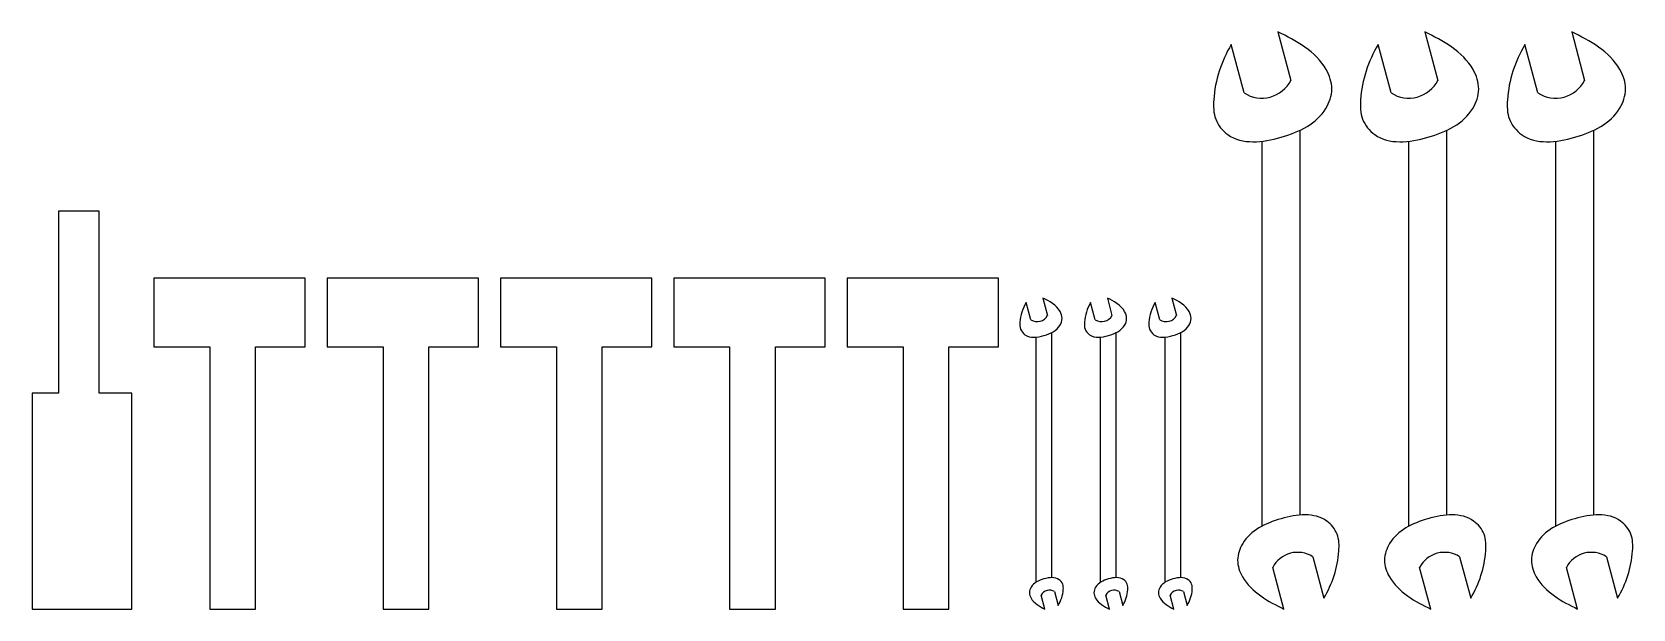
# Model space of a CAD drawing. Header units: metres. Extents: x 0 to 18.2, y 0.2 to 6.8.
import ezdxf

# ---------------------------------------------------------------- set-up
doc = ezdxf.new("R2010")
doc.units = ezdxf.units.M

msp = doc.modelspace()

# ---------------------------------------------------------------- linework, layer by layer
at = {"color": 7, "linetype": 'Continuous', "lineweight": 25}
for p, q in [((14.185, 6.825), (14.333, 6.273)), ((15.857, 6.825), (16.005, 6.273)), ((17.53, 6.825), (17.677, 6.273)), ((13.801, 6.131), (13.653, 6.682)), ((15.473, 6.131), (15.325, 6.682)), ((17.145, 6.131), (16.997, 6.682)), ((14.438, 1.32), (14.438, 5.705)), ((16.11, 1.32), (16.11, 5.705)), ((17.782, 1.32), (17.782, 5.705)), ((14.005, 1.194), (14.005, 5.58)), ((15.677, 1.194), (15.677, 5.58)), ((17.349, 1.194), (17.349, 5.58)), ((0.766, 4.785), (0.3, 4.785)), ((0.3, 4.785), (0.3, 2.711)), ((0.766, 2.711), (0.766, 4.785)), ((3.109, 4.02), (1.386, 4.02)), ((1.386, 4.02), (1.386, 3.239)), ((3.109, 3.239), (3.109, 4.02)), ((5.083, 4.02), (3.359, 4.02)), ((3.359, 4.02), (3.359, 3.239)), ((5.083, 3.239), (5.083, 4.02)), ((7.056, 4.02), (5.333, 4.02)), ((5.333, 4.02), (5.333, 3.239)), ((7.056, 3.239), (7.056, 4.02)), ((9.029, 4.02), (7.306, 4.02)), ((7.306, 4.02), (7.306, 3.239)), ((9.029, 3.239), (9.029, 4.02)), ((11.003, 4.02), (9.279, 4.02)), ((9.279, 4.02), (9.279, 3.239)), ((11.003, 3.239), (11.003, 4.02)), ((11.371, 3.545), (11.319, 3.742)), ((11.509, 3.793), (11.562, 3.596)), ((12.106, 3.545), (12.053, 3.742)), ((12.243, 3.793), (12.296, 3.596)), ((12.84, 3.545), (12.787, 3.742)), ((12.977, 3.793), (13.03, 3.596)), ((11.433, 0.555), (11.433, 3.348)), ((11.61, 0.607), (11.61, 3.399)), ((12.167, 0.555), (12.167, 3.348)), ((12.345, 0.607), (12.345, 3.399)), ((12.902, 0.555), (12.902, 3.348)), ((13.079, 0.607), (13.079, 3.399)), ((1.386, 3.239), (2.023, 3.239)), ((2.023, 3.239), (2.023, 0.25)), ((2.544, 0.25), (2.544, 3.239)), ((2.544, 3.239), (3.109, 3.239)), ((3.359, 3.239), (3.997, 3.239)), ((3.997, 3.239), (3.997, 0.25)), ((4.517, 0.25), (4.517, 3.239)), ((4.517, 3.239), (5.083, 3.239)), ((5.333, 3.239), (5.97, 3.239)), ((5.97, 3.239), (5.97, 0.25)), ((6.491, 0.25), (6.491, 3.239)), ((6.491, 3.239), (7.056, 3.239)), ((7.306, 3.239), (7.943, 3.239)), ((7.943, 3.239), (7.943, 0.25)), ((8.464, 0.25), (8.464, 3.239)), ((8.464, 3.239), (9.029, 3.239)), ((9.279, 3.239), (9.917, 3.239)), ((9.917, 3.239), (9.917, 0.25)), ((10.437, 0.25), (10.437, 3.239)), ((10.437, 3.239), (11.003, 3.239)), ((0, 2.711), (0, 0.25)), ((0.3, 2.711), (0, 2.711)), ((1.136, 2.711), (0.766, 2.711)), ((1.136, 0.25), (1.136, 2.711)), ((14.582, 0.845), (14.709, 0.372)), ((16.254, 0.845), (16.381, 0.372)), ((17.926, 0.845), (18.053, 0.372)), ((14.252, 0.25), (14.126, 0.723)), ((15.925, 0.25), (15.798, 0.723)), ((17.597, 0.25), (17.47, 0.723)), ((11.532, 0.25), (11.49, 0.408)), ((11.642, 0.448), (11.684, 0.291)), ((12.266, 0.25), (12.224, 0.408)), ((12.376, 0.448), (12.419, 0.291)), ((13.001, 0.25), (12.958, 0.408)), ((13.111, 0.448), (13.153, 0.291)), ((0, 0.25), (1.136, 0.25)), ((2.023, 0.25), (2.544, 0.25)), ((3.997, 0.25), (4.517, 0.25)), ((5.97, 0.25), (6.491, 0.25)), ((7.943, 0.25), (8.464, 0.25)), ((9.917, 0.25), (10.437, 0.25))]:
    msp.add_line(p, q, dxfattribs=at)
for centre, radius, start, end in [((14.002, 6.442), 0.371, -122.9108, -27.0892), ((15.675, 6.442), 0.371, -122.9108, -27.0892), ((17.347, 6.442), 0.371, -122.9108, -27.0892), ((11.444, 3.657), 0.133, -122.9108, -27.0892), ((12.178, 3.657), 0.133, -122.9108, -27.0892), ((12.912, 3.657), 0.133, -122.9108, -27.0892), ((14.409, 0.578), 0.318, 57.0892, 152.9108), ((16.081, 0.578), 0.318, 57.0892, 152.9108), ((17.753, 0.578), 0.318, 57.0892, 152.9108), ((11.584, 0.359), 0.106, 57.0892, 152.9108), ((12.319, 0.359), 0.106, 57.0892, 152.9108), ((13.053, 0.359), 0.106, 57.0892, 152.9108)]:
    msp.add_arc(centre, radius, start, end, dxfattribs=at)
for points in [[(13.653, 6.682), (13.541, 6.489), (13.445, 6.206), (13.452, 5.824), (13.694, 5.529), (14.24, 5.591), (14.7, 5.817), (14.825, 6.175), (14.693, 6.563), (14.388, 6.728), (14.185, 6.825)], [(15.325, 6.682), (15.213, 6.489), (15.117, 6.206), (15.124, 5.824), (15.366, 5.529), (15.912, 5.591), (16.372, 5.817), (16.498, 6.175), (16.365, 6.563), (16.06, 6.728), (15.857, 6.825)], [(16.997, 6.682), (16.885, 6.489), (16.789, 6.206), (16.796, 5.824), (17.039, 5.529), (17.584, 5.591), (18.044, 5.817), (18.17, 6.175), (18.037, 6.563), (17.732, 6.728), (17.53, 6.825)], [(11.319, 3.742), (11.279, 3.673), (11.244, 3.572), (11.247, 3.436), (11.333, 3.33), (11.528, 3.353), (11.693, 3.433), (11.737, 3.561), (11.69, 3.7), (11.581, 3.759), (11.509, 3.793)], [(12.053, 3.742), (12.013, 3.673), (11.979, 3.572), (11.981, 3.436), (12.068, 3.33), (12.263, 3.353), (12.427, 3.433), (12.472, 3.561), (12.424, 3.7), (12.316, 3.759), (12.243, 3.793)], [(12.787, 3.742), (12.747, 3.673), (12.713, 3.572), (12.716, 3.436), (12.802, 3.33), (12.997, 3.353), (13.161, 3.433), (13.206, 3.561), (13.159, 3.7), (13.05, 3.759), (12.977, 3.793)], [(14.709, 0.372), (14.805, 0.538), (14.887, 0.78), (14.881, 1.108), (14.673, 1.361), (14.205, 1.308), (13.811, 1.114), (13.704, 0.807), (13.817, 0.475), (14.079, 0.333), (14.252, 0.25)], [(16.381, 0.372), (16.477, 0.538), (16.559, 0.78), (16.553, 1.108), (16.345, 1.361), (15.878, 1.308), (15.484, 1.114), (15.376, 0.807), (15.49, 0.475), (15.751, 0.333), (15.925, 0.25)], [(18.053, 0.372), (18.149, 0.538), (18.231, 0.78), (18.225, 1.108), (18.018, 1.361), (17.55, 1.308), (17.156, 1.114), (17.048, 0.807), (17.162, 0.475), (17.423, 0.333), (17.597, 0.25)], [(11.684, 0.291), (11.716, 0.346), (11.744, 0.427), (11.742, 0.536), (11.672, 0.62), (11.516, 0.603), (11.385, 0.538), (11.349, 0.436), (11.387, 0.325), (11.474, 0.278), (11.532, 0.25)], [(12.419, 0.291), (12.451, 0.346), (12.478, 0.427), (12.476, 0.536), (12.407, 0.62), (12.251, 0.603), (12.119, 0.538), (12.083, 0.436), (12.121, 0.325), (12.208, 0.278), (12.266, 0.25)], [(13.153, 0.291), (13.185, 0.346), (13.212, 0.427), (13.21, 0.536), (13.141, 0.62), (12.985, 0.603), (12.854, 0.538), (12.818, 0.436), (12.856, 0.325), (12.943, 0.278), (13.001, 0.25)]]:
    msp.add_open_spline(points, degree=3, knots=[0, 0, 0, 0, 0.190301, 0.254231, 0.318162, 0.492159, 0.666156, 0.732123, 0.798089, 1, 1, 1, 1], dxfattribs=at)

doc.saveas('drawing.dxf')
